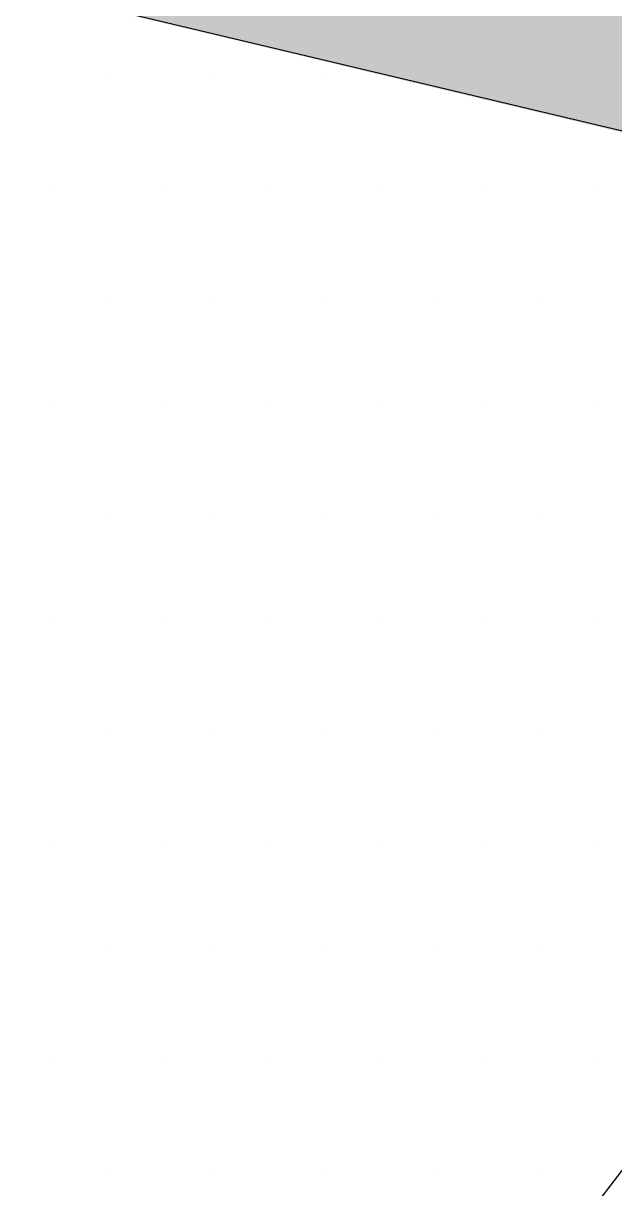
# Model space of a CAD drawing. Header units: metres. Extents: x 9606 to 9900, y 4805 to 4952.
# Drawn here: x 9833.8086 to 9833.8683, y 4845.3464 to 4845.464 of the extents above; entities that cross this region are included whole.
import ezdxf

# ---------------------------------------------------------------- set-up
doc = ezdxf.new("R2010")
doc.units = ezdxf.units.M
doc.header["$LTSCALE"] = 2
doc.linetypes.add('CACHEX2', pattern=[0.75, 0.5, -0.25])
for name, color, linetype in [('CARTOUCHE', 7, 'Continuous'), ('LOGO', 4, 'Continuous'), ('rosace', 7, 'Continuous')]:
    doc.layers.add(name, color=color, linetype=linetype)

# ---------------------------------------------------------------- blocks, each defined once
blk = doc.blocks.new('A$C715108E3')
at = {"layer": 'LOGO', "color": 131}
for p, q in [((4.33637, -17.55068), (4.33637, -17.55068)), ((4.4282, -17.55068), (4.4282, -17.55068)), ((4.52022, -17.55068), (4.52022, -17.55068)), ((4.61149, -17.55068), (4.61149, -17.55068)), ((4.70351, -17.55068), (4.70351, -17.55068)), ((4.29064, -17.64308), (4.29064, -17.64308)), ((4.38266, -17.64308), (4.38266, -17.64308)), ((4.47393, -17.64308), (4.47393, -17.64308)), ((4.56595, -17.64308), (4.56595, -17.64308)), ((4.65797, -17.64308), (4.65797, -17.64308)), ((4.74924, -17.64308), (4.74924, -17.64308)), ((4.33637, -17.73435), (4.33637, -17.73435)), ((4.4282, -17.73435), (4.4282, -17.73435)), ((4.52022, -17.73435), (4.52022, -17.73435)), ((4.61149, -17.73435), (4.61149, -17.73435)), ((4.70351, -17.73435), (4.70351, -17.73435)), ((4.29064, -17.82581), (4.29064, -17.82581)), ((4.38266, -17.82581), (4.38266, -17.82581)), ((4.47393, -17.82581), (4.47393, -17.82581)), ((4.56595, -17.82581), (4.56595, -17.82581)), ((4.65797, -17.82581), (4.65797, -17.82581)), ((4.74924, -17.82581), (4.74924, -17.82581)), ((4.33637, -17.9182), (4.33637, -17.9182)), ((4.4282, -17.9182), (4.4282, -17.9182)), ((4.52022, -17.9182), (4.52022, -17.9182)), ((4.61149, -17.9182), (4.61149, -17.9182)), ((4.70351, -17.9182), (4.70351, -17.9182)), ((4.29064, -18.00966), (4.29064, -18.00966)), ((4.38266, -18.00966), (4.38266, -18.00966)), ((4.47393, -18.00966), (4.47393, -18.00966)), ((4.56595, -18.00966), (4.56595, -18.00966)), ((4.65797, -18.00966), (4.65797, -18.00966)), ((4.74924, -18.00966), (4.74924, -18.00966)), ((4.33637, -18.10093), (4.33637, -18.10093)), ((4.4282, -18.10093), (4.4282, -18.10093)), ((4.52022, -18.10093), (4.52022, -18.10093)), ((4.61149, -18.10093), (4.61149, -18.10093)), ((4.70351, -18.10093), (4.70351, -18.10093)), ((4.29064, -18.19332), (4.29064, -18.19332)), ((4.38266, -18.19332), (4.38266, -18.19332)), ((4.47393, -18.19332), (4.47393, -18.19332)), ((4.56595, -18.19332), (4.56595, -18.19332)), ((4.65797, -18.19332), (4.65797, -18.19332)), ((4.74924, -18.19332), (4.74924, -18.19332)), ((4.33637, -18.28478), (4.33637, -18.28478)), ((4.4282, -18.28478), (4.4282, -18.28478)), ((4.52022, -18.28478), (4.52022, -18.28478)), ((4.61149, -18.28478), (4.61149, -18.28478)), ((4.70351, -18.28478), (4.70351, -18.28478)), ((4.29064, -18.37605), (4.29064, -18.37605)), ((4.38266, -18.37605), (4.38266, -18.37605)), ((4.47393, -18.37605), (4.47393, -18.37605)), ((4.56595, -18.37605), (4.56595, -18.37605)), ((4.65797, -18.37605), (4.65797, -18.37605)), ((4.74924, -18.37605), (4.74924, -18.37605)), ((4.33637, -18.46845), (4.33637, -18.46845)), ((4.4282, -18.46845), (4.4282, -18.46845)), ((4.52022, -18.46845), (4.52022, -18.46845)), ((4.61149, -18.46845), (4.61149, -18.46845)), ((4.70351, -18.46845), (4.70351, -18.46845))]:
    blk.add_line(p, q, dxfattribs=at)
blk.add_lwpolyline([(-1.69215, -18.64799), (0.21665, -18.82416), (-0.40612, -17.30817), (1.28565, -17.51151), (0.9202, -16.48262), (-0.46104, -13.5406), (1.45358, -13.74526), (4.03201, -19.43437), (5.20596, -17.90302), (3.39349, -13.9486), (6.32932, -14.28032), (6.43108, -12.64777), (3.57247, -12.29), (6.15053, -8.66711), (5.61546, -6.8715), (1.65861, -12.12788), (-1.94066, -12.02556)], dxfattribs=at)
blk = doc.blocks.new('A$C581E6685')
at = {"layer": 'rosace'}
blk.add_hatch(color=40, dxfattribs=at).paths.add_polyline_path([(-39.85188, 24.20638), (-23.26019, 17.85476), (-38.58441, 21.50463)])
at = {"layer": 'rosace', "color": 40}
blk.add_lwpolyline([(-39.85188, 24.20638), (-23.26019, 17.85589), (-38.58403, 21.50463)], close=True, dxfattribs=at)
at = {"layer": 'rosace', "color": 32, "linetype": 'CACHEX2', "ltscale": 1.5}
blk.add_ellipse((-38.05384, 23.81385), major_axis=(-19.03106, -3.53396), ratio=0.590567, dxfattribs=at)
at = {"layer": 'rosace', "color": 32}
blk.add_ellipse((-37.61436, 23.84992), major_axis=(-13.57677, -4.28389), ratio=0.791971, dxfattribs=at)
at = {"layer": 'CARTOUCHE'}
blk.add_blockref('A$C715108E3', (-31.67392, 36.3189), dxfattribs=at)

msp = doc.modelspace()

# ---------------------------------------------------------------- linework, layer by layer
at = {"layer": 'CARTOUCHE'}
msp.add_rational_spline([(9829.64323, 4848.05468), (9829.64323, 4845.87645), (9829.64323, 4843.69822), (9829.64323, 4842.93022), (9830.41123, 4842.93022), (9839.51909, 4842.93022), (9848.62694, 4842.93022), (9849.39494, 4842.93022), (9849.39494, 4843.69822), (9849.39494, 4845.87645), (9849.39494, 4848.05468), (9849.39494, 4848.82268), (9848.62694, 4848.82268), (9839.51909, 4848.82268), (9830.41123, 4848.82268), (9829.64323, 4848.82268), (9829.64323, 4848.05468)], [1, 1, 1, 0.707106781187, 1, 1, 1, 0.707106781187, 1, 1, 1, 0.707106781187, 1, 1, 1, 0.707106781187, 1], degree=2, knots=[0, 0, 0, 1, 1, 2.570796, 2.570796, 3.570796, 3.570796, 5.141593, 5.141593, 6.141593, 6.141593, 7.712389, 7.712389, 8.712389, 8.712389, 10.283185, 10.283185, 10.283185], dxfattribs=at)

# ---------------------------------------------------------------- block references
at = {"layer": 'CARTOUCHE', "xscale": 0.12, "yscale": 0.12, "zscale": 0.12}
msp.add_blockref('A$C581E6685', (9837.09738, 4843.20633), dxfattribs=at)

doc.saveas('drawing.dxf')
